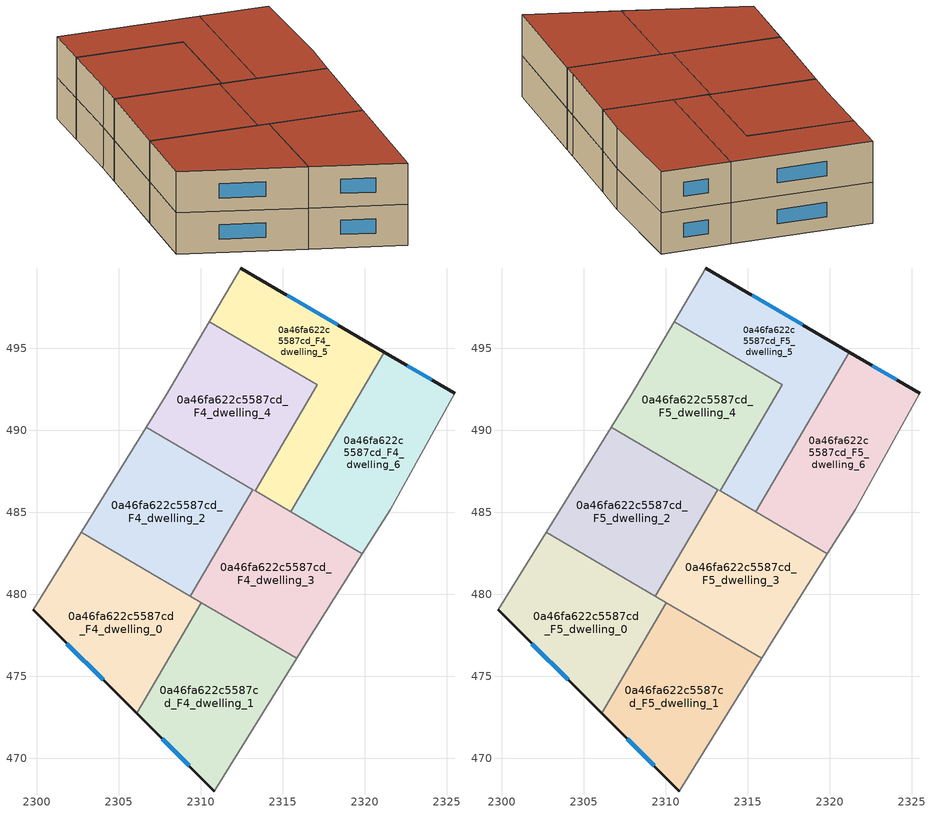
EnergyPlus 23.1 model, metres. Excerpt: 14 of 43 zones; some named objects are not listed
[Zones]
0a46fa622c5587cd_F4_dwelling_0
 floor to 0a46fa622c5587cd_F3_dwelling_0 (EU_floor_Construction): 2310.04,479.48 2306.1,472.73 2299.79,479.04 2302.72,483.76 z12
 wall outside (EU_wall_Construction): 2299.79,479.04 2306.1,472.73 z12:15
 wall adiabatic (EU_wall_Construction): 2302.72,483.76 2299.79,479.04 z12:15
 wall to 0a46fa622c5587cd_F4_dwelling_1 (EU_wall_Construction): 2306.1,472.73 2310.04,479.48 z12:15
 wall to 0a46fa622c5587cd_F4_dwelling_2 (EU_wall_Construction): 2309.38,479.87 2302.72,483.76 z12:15
 wall to 0a46fa622c5587cd_F4_dwelling_3 (EU_wall_Construction): 2310.04,479.48 2309.38,479.87 z12:15
 window (EU_Window_Construction): 2301.84,476.99 2304.05,474.78 z12.98:14.02
0a46fa622c5587cd_F4_dwelling_1
 floor to 0a46fa622c5587cd_F3_dwelling_1 (EU_floor_Construction): 2315.84,476.09 2310.84,468 2306.1,472.73 2310.04,479.48 z12
 wall outside (EU_wall_Construction): 2306.1,472.73 2310.84,468 z12:15
 wall adiabatic (EU_wall_Construction): 2310.84,468 2315.84,476.09 z12:15
 wall to 0a46fa622c5587cd_F4_dwelling_3 (EU_wall_Construction): 2315.84,476.09 2310.04,479.48 z12:15
 window (EU_Window_Construction): 2307.64,471.19 2309.3,469.54 z12.98:14.02
0a46fa622c5587cd_F4_dwelling_2
 floor to 0a46fa622c5587cd_F3_dwelling_2 (EU_floor_Construction): 2313.18,486.37 2309.38,479.87 2302.72,483.76 2306.69,490.17 z12
 wall adiabatic (EU_wall_Construction): 2306.69,490.17 2302.72,483.76 z12:15
 wall to 0a46fa622c5587cd_F4_dwelling_3 (EU_wall_Construction): 2309.38,479.87 2313.18,486.37 z12:15
 wall to 0a46fa622c5587cd_F4_dwelling_4 (EU_wall_Construction): 2313.18,486.37 2306.69,490.17 z12:15
0a46fa622c5587cd_F4_dwelling_3
 floor to 0a46fa622c5587cd_F3_dwelling_3 (EU_floor_Construction): 2319.86,482.46 2316.44,477.05 2315.84,476.09 2309.38,479.87 2313.18,486.37 z12
 wall adiabatic (EU_wall_Construction): 2315.84,476.09 2316.44,477.05 2319.86,482.46 z12:15
 wall to 0a46fa622c5587cd_F4_dwelling_6 (EU_wall_Construction): 2319.86,482.46 2315.5,485.01 z12:15
 wall to 0a46fa622c5587cd_F4_dwelling_5 (EU_wall_Construction): 2315.5,485.01 2313.32,486.29 z12:15
 wall to 0a46fa622c5587cd_F4_dwelling_4 (EU_wall_Construction): 2313.32,486.29 2313.18,486.37 z12:15
0a46fa622c5587cd_F4_dwelling_4
 floor to 0a46fa622c5587cd_F3_dwelling_4 (EU_floor_Construction): 2317.11,492.77 2313.32,486.29 2306.69,490.17 2307.88,492.08 2310.52,496.62 z12
 wall adiabatic (EU_wall_Construction): 2310.52,496.62 2307.88,492.08 2306.69,490.17 z12:15
 wall to 0a46fa622c5587cd_F4_dwelling_5 (EU_wall_Construction): 2313.32,486.29 2317.11,492.77 2310.52,496.62 z12:15
0a46fa622c5587cd_F4_dwelling_5
 floor to 0a46fa622c5587cd_F3_dwelling_5 (EU_floor_Construction): 2321.19,494.76 2315.5,485.01 2313.32,486.29 2317.11,492.77 2310.52,496.62 2312.43,499.88 z12
 wall outside (EU_wall_Construction): 2321.19,494.76 2312.43,499.88 z12:15
 wall adiabatic (EU_wall_Construction): 2312.43,499.88 2310.52,496.62 z12:15
 wall to 0a46fa622c5587cd_F4_dwelling_6 (EU_wall_Construction): 2315.5,485.01 2321.19,494.76 z12:15
 window (EU_Window_Construction): 2318.34,496.42 2315.28,498.22 z12.98:14.02
0a46fa622c5587cd_F4_dwelling_6
 floor to 0a46fa622c5587cd_F3_dwelling_6 (EU_floor_Construction): 2325.49,492.25 2321.56,485.16 2319.86,482.46 2315.5,485.01 2321.19,494.76 z12
 wall outside (EU_wall_Construction): 2325.49,492.25 2321.19,494.76 z12:15
 wall adiabatic (EU_wall_Construction): 2319.86,482.46 2321.56,485.16 2325.49,492.25 z12:15
 window (EU_Window_Construction): 2324.09,493.06 2322.59,493.94 z12.98:14.02
0a46fa622c5587cd_F5_dwelling_0
 floor to 0a46fa622c5587cd_F4_dwelling_0 (EU_floor_Construction): 2310.04,479.48 2306.1,472.73 2299.79,479.04 2302.72,483.76 z15
 wall outside (EU_wall_Construction): 2299.79,479.04 2306.1,472.73 z15:18
 wall adiabatic (EU_wall_Construction): 2302.72,483.76 2299.79,479.04 z15:18
 wall to 0a46fa622c5587cd_F5_dwelling_1 (EU_wall_Construction): 2306.1,472.73 2310.04,479.48 z15:18
 wall to 0a46fa622c5587cd_F5_dwelling_2 (EU_wall_Construction): 2309.38,479.87 2302.72,483.76 z15:18
 wall to 0a46fa622c5587cd_F5_dwelling_3 (EU_wall_Construction): 2310.04,479.48 2309.38,479.87 z15:18
 window (EU_Window_Construction): 2301.84,476.99 2304.05,474.78 z15.98:17.02
 roof outside (EU_roof_Construction): 2306.1,472.73 2310.04,479.48 2302.72,483.76 2299.79,479.04 z18
0a46fa622c5587cd_F5_dwelling_1
 floor to 0a46fa622c5587cd_F4_dwelling_1 (EU_floor_Construction): 2315.84,476.09 2310.84,468 2306.1,472.73 2310.04,479.48 z15
 wall outside (EU_wall_Construction): 2306.1,472.73 2310.84,468 z15:18
 wall adiabatic (EU_wall_Construction): 2310.84,468 2315.84,476.09 z15:18
 wall to 0a46fa622c5587cd_F5_dwelling_3 (EU_wall_Construction): 2315.84,476.09 2310.04,479.48 z15:18
 window (EU_Window_Construction): 2307.64,471.19 2309.3,469.54 z15.98:17.02
 roof outside (EU_roof_Construction): 2310.84,468 2315.84,476.09 2310.04,479.48 2306.1,472.73 z18
0a46fa622c5587cd_F5_dwelling_2
 floor to 0a46fa622c5587cd_F4_dwelling_2 (EU_floor_Construction): 2313.18,486.37 2309.38,479.87 2302.72,483.76 2306.69,490.17 z15
 wall adiabatic (EU_wall_Construction): 2306.69,490.17 2302.72,483.76 z15:18
 wall to 0a46fa622c5587cd_F5_dwelling_3 (EU_wall_Construction): 2309.38,479.87 2313.18,486.37 z15:18
 wall to 0a46fa622c5587cd_F5_dwelling_4 (EU_wall_Construction): 2313.18,486.37 2306.69,490.17 z15:18
 roof outside (EU_roof_Construction): 2309.38,479.87 2313.18,486.37 2306.69,490.17 2302.72,483.76 z18
0a46fa622c5587cd_F5_dwelling_3
 floor to 0a46fa622c5587cd_F4_dwelling_3 (EU_floor_Construction): 2319.86,482.46 2316.44,477.05 2315.84,476.09 2309.38,479.87 2313.18,486.37 z15
 wall adiabatic (EU_wall_Construction): 2315.84,476.09 2316.44,477.05 2319.86,482.46 z15:18
 wall to 0a46fa622c5587cd_F5_dwelling_6 (EU_wall_Construction): 2319.86,482.46 2315.5,485.01 z15:18
 wall to 0a46fa622c5587cd_F5_dwelling_5 (EU_wall_Construction): 2315.5,485.01 2313.32,486.29 z15:18
 wall to 0a46fa622c5587cd_F5_dwelling_4 (EU_wall_Construction): 2313.32,486.29 2313.18,486.37 z15:18
 roof outside (EU_roof_Construction): 2316.44,477.05 2319.86,482.46 2313.18,486.37 2309.38,479.87 2315.84,476.09 z18
0a46fa622c5587cd_F5_dwelling_4
 floor to 0a46fa622c5587cd_F4_dwelling_4 (EU_floor_Construction): 2317.11,492.77 2313.32,486.29 2306.69,490.17 2307.88,492.08 2310.52,496.62 z15
 wall adiabatic (EU_wall_Construction): 2310.52,496.62 2307.88,492.08 2306.69,490.17 z15:18
 wall to 0a46fa622c5587cd_F5_dwelling_5 (EU_wall_Construction): 2313.32,486.29 2317.11,492.77 2310.52,496.62 z15:18
 roof outside (EU_roof_Construction): 2313.32,486.29 2317.11,492.77 2310.52,496.62 2307.88,492.08 2306.69,490.17 z18
0a46fa622c5587cd_F5_dwelling_5
 floor to 0a46fa622c5587cd_F4_dwelling_5 (EU_floor_Construction): 2321.19,494.76 2315.5,485.01 2313.32,486.29 2317.11,492.77 2310.52,496.62 2312.43,499.88 z15
 wall outside (EU_wall_Construction): 2321.19,494.76 2312.43,499.88 z15:18
 wall adiabatic (EU_wall_Construction): 2312.43,499.88 2310.52,496.62 z15:18
 wall to 0a46fa622c5587cd_F5_dwelling_6 (EU_wall_Construction): 2315.5,485.01 2321.19,494.76 z15:18
 window (EU_Window_Construction): 2318.34,496.42 2315.28,498.22 z15.98:17.02
 roof outside (EU_roof_Construction): 2315.5,485.01 2321.19,494.76 2312.43,499.88 2310.52,496.62 2317.11,492.77 2313.32,486.29 z18
0a46fa622c5587cd_F5_dwelling_6
 floor to 0a46fa622c5587cd_F4_dwelling_6 (EU_floor_Construction): 2325.49,492.25 2321.56,485.16 2319.86,482.46 2315.5,485.01 2321.19,494.76 z15
 wall outside (EU_wall_Construction): 2325.49,492.25 2321.19,494.76 z15:18
 wall adiabatic (EU_wall_Construction): 2319.86,482.46 2321.56,485.16 2325.49,492.25 z15:18
 window (EU_Window_Construction): 2324.09,493.06 2322.59,493.94 z15.98:17.02
 roof outside (EU_roof_Construction): 2321.56,485.16 2325.49,492.25 2321.19,494.76 2315.5,485.01 2319.86,482.46 z18
[Building]
EU S2 Campaign: North Axis=0; Terrain=City; Solar Distribution=FullExterior
[Site:Location]
Bologna: Latitude=44.5; Longitude=11.25; Time Zone=1; Elevation=37
[SizingPeriod:WeatherFileDays]
AnnualSizingPeriod: Begin Month=1; Begin Day of Month=1; End Month=12; End Day of Month=31; Day of Week for Start Day=Monday; Use Weather File Daylight Saving Period=No; Use Weather File Rain and Snow Indicators=No
[MATERIAL]
EU_InternalMass_Material: Roughness=MediumRough; Thickness=0.1; Conductivity=1; Density=1800; Specific Heat=900; Thermal Absorptance=0.9; Solar Absorptance=0.7; Visible Absorptance=0.7
[MATERIAL:NOMASS] Roughness=MediumRough; Thermal Absorptance=0.9; Solar Absorptance=0.7; Visible Absorptance=0.7
Name | Thermal Resistance
EU_wall_NoMass | 0.905828
EU_roof_NoMass | 0.37593
EU_floor_NoMass | 0.67114
[WINDOWMATERIAL:SIMPLEGLAZINGSYSTEM]
EU_Window_SimpleGlazing: UFactor=4.52486; Solar Heat Gain Coefficient=0.85; Visible Transmittance=0.85
[CONSTRUCTION]
EU_wall_Construction: EU_wall_NoMass
EU_roof_Construction: EU_roof_NoMass
EU_floor_Construction: EU_floor_NoMass
EU_Window_Construction: EU_Window_SimpleGlazing
EU_InternalMass_Construction: EU_InternalMass_Material
[ZONE] Type=1; Multiplier=1; Ceiling Height=autocalculate; Floor Area=autocalculate; Part of Total Floor Area=Yes
Name | Volume
0a46fa622c5587cd_F4_dwelling_0; 0a46fa622c5587cd_F5_dwelling_0 | 171.954
0a46fa622c5587cd_F4_dwelling_1; 0a46fa622c5587cd_F5_dwelling_1 | 171.929
0a46fa622c5587cd_F4_dwelling_2; 0a46fa622c5587cd_F5_dwelling_2 | 171.966
0a46fa622c5587cd_F4_dwelling_3; 0a46fa622c5587cd_F5_dwelling_3 | 171.968
0a46fa622c5587cd_F4_dwelling_4; 0a46fa622c5587cd_F5_dwelling_4 | 171.93
0a46fa622c5587cd_F4_dwelling_5; 0a46fa622c5587cd_F5_dwelling_5 | 171.946
0a46fa622c5587cd_F4_dwelling_6; 0a46fa622c5587cd_F5_dwelling_6 | 171.955
[INTERNALMASS] Construction=EU_InternalMass_Construction
Name | Zone or ZoneList | Surface Area
0a46fa622c5587cd_F4_dwelling_0_EU_InternalMass | 0a46fa622c5587cd_F4_dwelling_0 | 57.3184
0a46fa622c5587cd_F4_dwelling_1_EU_InternalMass | 0a46fa622c5587cd_F4_dwelling_1 | 57.3128
0a46fa622c5587cd_F4_dwelling_2_EU_InternalMass | 0a46fa622c5587cd_F4_dwelling_2 | 57.321
0a46fa622c5587cd_F4_dwelling_3_EU_InternalMass | 0a46fa622c5587cd_F4_dwelling_3 | 57.3225
0a46fa622c5587cd_F4_dwelling_4_EU_InternalMass | 0a46fa622c5587cd_F4_dwelling_4 | 57.3099
0a46fa622c5587cd_F4_dwelling_5_EU_InternalMass | 0a46fa622c5587cd_F4_dwelling_5 | 57.3154
0a46fa622c5587cd_F4_dwelling_6_EU_InternalMass | 0a46fa622c5587cd_F4_dwelling_6 | 57.3184
0a46fa622c5587cd_F5_dwelling_0_EU_InternalMass | 0a46fa622c5587cd_F5_dwelling_0 | 57.3184
0a46fa622c5587cd_F5_dwelling_1_EU_InternalMass | 0a46fa622c5587cd_F5_dwelling_1 | 57.3128
0a46fa622c5587cd_F5_dwelling_2_EU_InternalMass | 0a46fa622c5587cd_F5_dwelling_2 | 57.321
0a46fa622c5587cd_F5_dwelling_3_EU_InternalMass | 0a46fa622c5587cd_F5_dwelling_3 | 57.3225
0a46fa622c5587cd_F5_dwelling_4_EU_InternalMass | 0a46fa622c5587cd_F5_dwelling_4 | 57.3099
0a46fa622c5587cd_F5_dwelling_5_EU_InternalMass | 0a46fa622c5587cd_F5_dwelling_5 | 57.3154
0a46fa622c5587cd_F5_dwelling_6_EU_InternalMass | 0a46fa622c5587cd_F5_dwelling_6 | 57.3184
[OTHEREQUIPMENT] Fuel Type=Electricity; Design Level Calculation Method=Watts/Area; Power per Zone Floor Area=1; Fraction Latent=0; Fraction Radiant=0; Fraction Lost=0; Carbon Dioxide Generation Rate=0; EndUse Subcategory=EU_Step8_InternalGains
Name | Zone or ZoneList or Space or SpaceList | Schedule
EU_Step8_InternalGain_0a46fa622c5587cd_F4_dwelling_0_f000 | 0a46fa622c5587cd_F4_dwelling_0 | EU_Step8_GainSchedule_0a46fa622c5587cd_F4_dwelling_0_f000
EU_Step8_InternalGain_0a46fa622c5587cd_F4_dwelling_1_f000 | 0a46fa622c5587cd_F4_dwelling_1 | EU_Step8_GainSchedule_0a46fa622c5587cd_F4_dwelling_1_f000
EU_Step8_InternalGain_0a46fa622c5587cd_F4_dwelling_2_f000 | 0a46fa622c5587cd_F4_dwelling_2 | EU_Step8_GainSchedule_0a46fa622c5587cd_F4_dwelling_2_f000
EU_Step8_InternalGain_0a46fa622c5587cd_F4_dwelling_3_f000 | 0a46fa622c5587cd_F4_dwelling_3 | EU_Step8_GainSchedule_0a46fa622c5587cd_F4_dwelling_3_f000
EU_Step8_InternalGain_0a46fa622c5587cd_F4_dwelling_4_f000 | 0a46fa622c5587cd_F4_dwelling_4 | EU_Step8_GainSchedule_0a46fa622c5587cd_F4_dwelling_4_f000
EU_Step8_InternalGain_0a46fa622c5587cd_F4_dwelling_5_f000 | 0a46fa622c5587cd_F4_dwelling_5 | EU_Step8_GainSchedule_0a46fa622c5587cd_F4_dwelling_5_f000
EU_Step8_InternalGain_0a46fa622c5587cd_F4_dwelling_6_f000 | 0a46fa622c5587cd_F4_dwelling_6 | EU_Step8_GainSchedule_0a46fa622c5587cd_F4_dwelling_6_f000
EU_Step8_InternalGain_0a46fa622c5587cd_F5_dwelling_0_f000 | 0a46fa622c5587cd_F5_dwelling_0 | EU_Step8_GainSchedule_0a46fa622c5587cd_F5_dwelling_0_f000
EU_Step8_InternalGain_0a46fa622c5587cd_F5_dwelling_1_f000 | 0a46fa622c5587cd_F5_dwelling_1 | EU_Step8_GainSchedule_0a46fa622c5587cd_F5_dwelling_1_f000
EU_Step8_InternalGain_0a46fa622c5587cd_F5_dwelling_2_f000 | 0a46fa622c5587cd_F5_dwelling_2 | EU_Step8_GainSchedule_0a46fa622c5587cd_F5_dwelling_2_f000
EU_Step8_InternalGain_0a46fa622c5587cd_F5_dwelling_3_f000 | 0a46fa622c5587cd_F5_dwelling_3 | EU_Step8_GainSchedule_0a46fa622c5587cd_F5_dwelling_3_f000
EU_Step8_InternalGain_0a46fa622c5587cd_F5_dwelling_4_f000 | 0a46fa622c5587cd_F5_dwelling_4 | EU_Step8_GainSchedule_0a46fa622c5587cd_F5_dwelling_4_f000
EU_Step8_InternalGain_0a46fa622c5587cd_F5_dwelling_5_f000 | 0a46fa622c5587cd_F5_dwelling_5 | EU_Step8_GainSchedule_0a46fa622c5587cd_F5_dwelling_5_f000
EU_Step8_InternalGain_0a46fa622c5587cd_F5_dwelling_6_f000 | 0a46fa622c5587cd_F5_dwelling_6 | EU_Step8_GainSchedule_0a46fa622c5587cd_F5_dwelling_6_f000
[ZONEVENTILATION:DESIGNFLOWRATE] Schedule=EU_AlwaysOn; Design Flow Rate Calculation Method=AirChanges/Hour; Air Changes per Hour=0.73129; Ventilation Type=Natural; Fan Pressure Rise=0; Fan Total Efficiency=1; Constant Term Coefficient=1; Temperature Term Coefficient=0; Velocity Term Coefficient=0; Velocity Squared Term Coefficient=0; Minimum Indoor Temperature=-100; Maximum Indoor Temperature=100; Delta Temperature=-100; Minimum Outdoor Temperature=-100; Maximum Outdoor Temperature=100; Maximum Wind Speed=40
Name | Zone or ZoneList or Space or SpaceList
EU_ConstantAir_0a46fa622c5587cd_F4_dwelling_0 | 0a46fa622c5587cd_F4_dwelling_0
EU_ConstantAir_0a46fa622c5587cd_F4_dwelling_1 | 0a46fa622c5587cd_F4_dwelling_1
EU_ConstantAir_0a46fa622c5587cd_F4_dwelling_2 | 0a46fa622c5587cd_F4_dwelling_2
EU_ConstantAir_0a46fa622c5587cd_F4_dwelling_3 | 0a46fa622c5587cd_F4_dwelling_3
EU_ConstantAir_0a46fa622c5587cd_F4_dwelling_4 | 0a46fa622c5587cd_F4_dwelling_4
EU_ConstantAir_0a46fa622c5587cd_F4_dwelling_5 | 0a46fa622c5587cd_F4_dwelling_5
EU_ConstantAir_0a46fa622c5587cd_F4_dwelling_6 | 0a46fa622c5587cd_F4_dwelling_6
EU_ConstantAir_0a46fa622c5587cd_F5_dwelling_0 | 0a46fa622c5587cd_F5_dwelling_0
EU_ConstantAir_0a46fa622c5587cd_F5_dwelling_1 | 0a46fa622c5587cd_F5_dwelling_1
EU_ConstantAir_0a46fa622c5587cd_F5_dwelling_2 | 0a46fa622c5587cd_F5_dwelling_2
EU_ConstantAir_0a46fa622c5587cd_F5_dwelling_3 | 0a46fa622c5587cd_F5_dwelling_3
EU_ConstantAir_0a46fa622c5587cd_F5_dwelling_4 | 0a46fa622c5587cd_F5_dwelling_4
EU_ConstantAir_0a46fa622c5587cd_F5_dwelling_5 | 0a46fa622c5587cd_F5_dwelling_5
EU_ConstantAir_0a46fa622c5587cd_F5_dwelling_6 | 0a46fa622c5587cd_F5_dwelling_6
[HVACTEMPLATE:ZONE:IDEALLOADSAIRSYSTEM] System Availability Schedule=EU_AlwaysOn; Maximum Heating Supply Air Temperature=50; Minimum Cooling Supply Air Temperature=13; Maximum Heating Supply Air Humidity Ratio=0.0156; Minimum Cooling Supply Air Humidity Ratio=0.0077; Heating Limit=NoLimit; Cooling Limit=NoLimit; Heating Availability Schedule=EU_AlwaysOn; Cooling Availability Schedule=EU_CoolingOff; Dehumidification Control Type=ConstantSensibleHeatRatio; Cooling Sensible Heat Ratio=0.7; Dehumidification Setpoint=60; Humidification Control Type=None; Humidification Setpoint=30; Outdoor Air Method=None; Outdoor Air Flow Rate per Person=0.00944; Outdoor Air Flow Rate per Zone Floor Area=0; Outdoor Air Flow Rate per Zone=0; Demand Controlled Ventilation Type=None; Outdoor Air Economizer Type=NoEconomizer; Heat Recovery Type=None; Sensible Heat Recovery Effectiveness=0.7; Latent Heat Recovery Effectiveness=0.65
Name | Template Thermostat
0a46fa622c5587cd_F4_dwelling_0 | EU_HeatOnly_0a46fa622c5587cd_F4_dwelling_0
0a46fa622c5587cd_F4_dwelling_1 | EU_HeatOnly_0a46fa622c5587cd_F4_dwelling_1
0a46fa622c5587cd_F4_dwelling_2 | EU_HeatOnly_0a46fa622c5587cd_F4_dwelling_2
0a46fa622c5587cd_F4_dwelling_3 | EU_HeatOnly_0a46fa622c5587cd_F4_dwelling_3
0a46fa622c5587cd_F4_dwelling_4 | EU_HeatOnly_0a46fa622c5587cd_F4_dwelling_4
0a46fa622c5587cd_F4_dwelling_5 | EU_HeatOnly_0a46fa622c5587cd_F4_dwelling_5
0a46fa622c5587cd_F4_dwelling_6 | EU_HeatOnly_0a46fa622c5587cd_F4_dwelling_6
0a46fa622c5587cd_F5_dwelling_0 | EU_HeatOnly_0a46fa622c5587cd_F5_dwelling_0
0a46fa622c5587cd_F5_dwelling_1 | EU_HeatOnly_0a46fa622c5587cd_F5_dwelling_1
0a46fa622c5587cd_F5_dwelling_2 | EU_HeatOnly_0a46fa622c5587cd_F5_dwelling_2
0a46fa622c5587cd_F5_dwelling_3 | EU_HeatOnly_0a46fa622c5587cd_F5_dwelling_3
0a46fa622c5587cd_F5_dwelling_4 | EU_HeatOnly_0a46fa622c5587cd_F5_dwelling_4
0a46fa622c5587cd_F5_dwelling_5 | EU_HeatOnly_0a46fa622c5587cd_F5_dwelling_5
0a46fa622c5587cd_F5_dwelling_6 | EU_HeatOnly_0a46fa622c5587cd_F5_dwelling_6
[SIZING:ZONE] Zone Cooling Design Supply Air Temperature Input Method=SupplyAirTemperature; Zone Cooling Design Supply Air Temperature=13; Zone Heating Design Supply Air Temperature Input Method=SupplyAirTemperature; Zone Heating Design Supply Air Temperature=50; Zone Cooling Design Supply Air Humidity Ratio=0.008; Zone Heating Design Supply Air Humidity Ratio=0.008; Cooling Design Air Flow Method=DesignDay; Cooling Design Air Flow Rate=0; Cooling Minimum Air Flow per Zone Floor Area=0.000762; Cooling Minimum Air Flow=0; Cooling Minimum Air Flow Fraction=0.2; Heating Design Air Flow Method=DesignDay; Heating Design Air Flow Rate=0; Heating Maximum Air Flow per Zone Floor Area=0.002032; Heating Maximum Air Flow=0.141576; Heating Maximum Air Flow Fraction=0.3; Account for Dedicated Outdoor Air System=No; Dedicated Outdoor Air System Control Strategy=NeutralSupplyAir; Dedicated Outdoor Air Low Setpoint Temperature for Design=autosize; Dedicated Outdoor Air High Setpoint Temperature for Design=autosize; Zone Load Sizing Method=Sensible Load Only No Latent Load; Zone Latent Cooling Design Supply Air Humidity Ratio Input Method=HumidityRatioDifference; Zone Cooling Design Supply Air Humidity Ratio Difference=0.005; Zone Latent Heating Design Supply Air Humidity Ratio Input Method=HumidityRatioDifference; Zone Humidification Design Supply Air Humidity Ratio Difference=0.005
0a46fa622c5587cd_F4_dwelling_0; 0a46fa622c5587cd_F4_dwelling_1; 0a46fa622c5587cd_F4_dwelling_2; 0a46fa622c5587cd_F4_dwelling_3; 0a46fa622c5587cd_F4_dwelling_4; 0a46fa622c5587cd_F4_dwelling_5; 0a46fa622c5587cd_F4_dwelling_6; 0a46fa622c5587cd_F5_dwelling_0; 0a46fa622c5587cd_F5_dwelling_1; 0a46fa622c5587cd_F5_dwelling_2; 0a46fa622c5587cd_F5_dwelling_3; 0a46fa622c5587cd_F5_dwelling_4; 0a46fa622c5587cd_F5_dwelling_5; 0a46fa622c5587cd_F5_dwelling_6
[SCHEDULE:CONSTANT]
Name | Hourly Value
EU_AlwaysOn | 1
EU_CoolingOff | 0
[SCHEDULE:FILE] Column Number=1; Rows to Skip at Top=0; Number of Hours of Data=8760; Column Separator=Comma; Interpolate to Timestep=No; Minutes per Item=60; Adjust Schedule for Daylight Savings=Yes
Name | File
EU_Step8_GainSchedule_0a46fa622c5587cd_F4_dwelling_0_f000 | ../../schedules/0a46fa622c5587cd/0a46fa622c5587cd_F4_dwelling_0_f000_gain.csv
EU_Step8_GainSchedule_0a46fa622c5587cd_F4_dwelling_1_f000 | ../../schedules/0a46fa622c5587cd/0a46fa622c5587cd_F4_dwelling_1_f000_gain.csv
EU_Step8_GainSchedule_0a46fa622c5587cd_F4_dwelling_2_f000 | ../../schedules/0a46fa622c5587cd/0a46fa622c5587cd_F4_dwelling_2_f000_gain.csv
EU_Step8_GainSchedule_0a46fa622c5587cd_F4_dwelling_3_f000 | ../../schedules/0a46fa622c5587cd/0a46fa622c5587cd_F4_dwelling_3_f000_gain.csv
EU_Step8_GainSchedule_0a46fa622c5587cd_F4_dwelling_4_f000 | ../../schedules/0a46fa622c5587cd/0a46fa622c5587cd_F4_dwelling_4_f000_gain.csv
EU_Step8_GainSchedule_0a46fa622c5587cd_F4_dwelling_5_f000 | ../../schedules/0a46fa622c5587cd/0a46fa622c5587cd_F4_dwelling_5_f000_gain.csv
EU_Step8_GainSchedule_0a46fa622c5587cd_F4_dwelling_6_f000 | ../../schedules/0a46fa622c5587cd/0a46fa622c5587cd_F4_dwelling_6_f000_gain.csv
EU_Step8_GainSchedule_0a46fa622c5587cd_F5_dwelling_0_f000 | ../../schedules/0a46fa622c5587cd/0a46fa622c5587cd_F5_dwelling_0_f000_gain.csv
EU_Step8_GainSchedule_0a46fa622c5587cd_F5_dwelling_1_f000 | ../../schedules/0a46fa622c5587cd/0a46fa622c5587cd_F5_dwelling_1_f000_gain.csv
EU_Step8_GainSchedule_0a46fa622c5587cd_F5_dwelling_2_f000 | ../../schedules/0a46fa622c5587cd/0a46fa622c5587cd_F5_dwelling_2_f000_gain.csv
EU_Step8_GainSchedule_0a46fa622c5587cd_F5_dwelling_3_f000 | ../../schedules/0a46fa622c5587cd/0a46fa622c5587cd_F5_dwelling_3_f000_gain.csv
EU_Step8_GainSchedule_0a46fa622c5587cd_F5_dwelling_4_f000 | ../../schedules/0a46fa622c5587cd/0a46fa622c5587cd_F5_dwelling_4_f000_gain.csv
EU_Step8_GainSchedule_0a46fa622c5587cd_F5_dwelling_5_f000 | ../../schedules/0a46fa622c5587cd/0a46fa622c5587cd_F5_dwelling_5_f000_gain.csv
EU_Step8_GainSchedule_0a46fa622c5587cd_F5_dwelling_6_f000 | ../../schedules/0a46fa622c5587cd/0a46fa622c5587cd_F5_dwelling_6_f000_gain.csv
